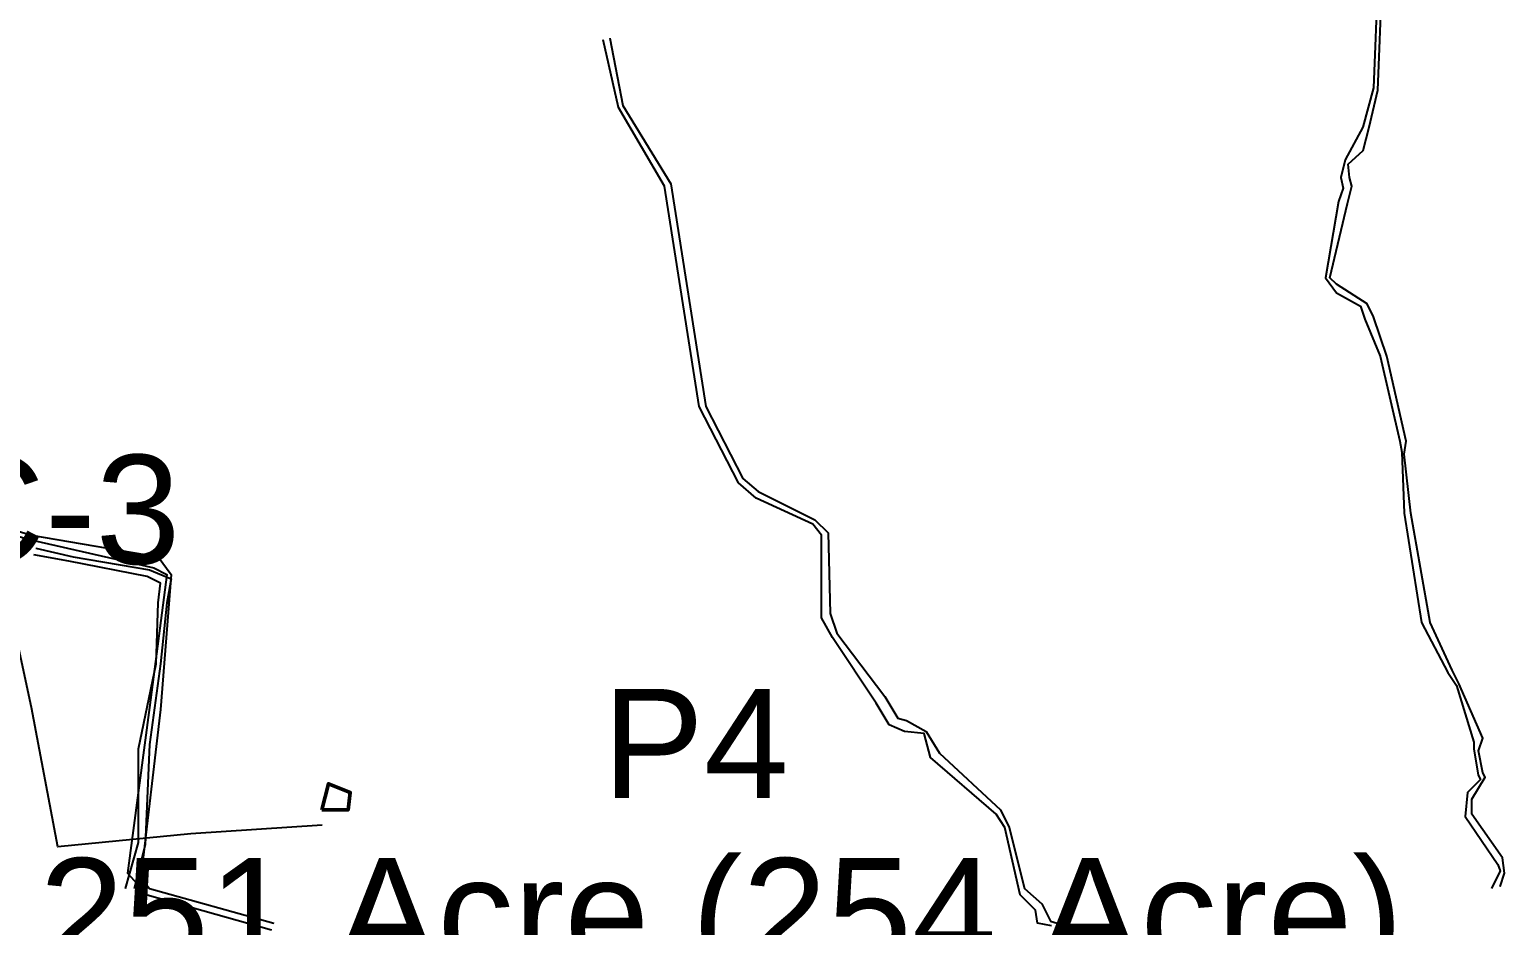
# Model space of a CAD drawing. Header units: metres. Extents: x 201400 to 215600, y 173235 to 1738400.
# Drawn here: x 206076 to 206752, y 1733623 to 1734034 of the extents above; entities that cross this region are included whole.
import ezdxf

# ---------------------------------------------------------------- set-up
doc = ezdxf.new("R2010")
doc.units = ezdxf.units.M
for name, color, linetype in [('11 KV POWER LINE', 1, 'Continuous'), ('hid', 7, 'Continuous'), ('Names', 1, 'Continuous')]:
    doc.layers.add(name, color=color, linetype=linetype)
doc.layers.add('250Acres', color=7, linetype='Continuous', lineweight=25)
doc.layers.add('STREAM', color=7, linetype='Continuous', lineweight=0, true_color=0x3dcfff)
doc.layers.add('WELL', color=7, linetype='Continuous', true_color=0x3dcfff)
doc.styles.get("Standard").update_dxf_attribs({"font": 'arial.ttf', "height": 50})
doc.linetypes.add('ZIGZAG', pattern='A,0.0001,-0.2,[131,ltypeshp.shx,S=0.2,R=0,X=-0.2,Y=0],-0.4,[131,ltypeshp.shx,S=0.2,R=180,X=0.2,Y=0],-0.2', length=0.8001)

msp = doc.modelspace()

# ---------------------------------------------------------------- linework, layer by layer
at = {"layer": '11 KV POWER LINE', "linetype": 'ZIGZAG', "ltscale": 25, "elevation": 304.39}
msp.add_lwpolyline([(206210.1, 1733668.98), (206150, 1733665), (206089, 1733659), (206077, 1733723), (206062, 1733792), (206051, 1733859), (206038, 1733919), (206033, 1733990), (206031, 1734081), (206038, 1734165), (206091, 1734180), (206157, 1734197), (206229, 1734212), (206301, 1734229), (206331, 1734264), (206365, 1734304), (206423, 1734349), (206470, 1734385), (206515, 1734420), (206550, 1734451)], dxfattribs=at)
msp.add_lwpolyline([(206210.1, 1733668.98), (206150, 1733665), (206089, 1733659), (206077, 1733723), (206062, 1733792), (206051, 1733859), (206038, 1733919), (206033, 1733990), (206031, 1734081), (206038, 1734165), (206091, 1734180), (206157, 1734197), (206229, 1734212), (206301, 1734229), (206331, 1734264), (206365, 1734304), (206423, 1734349), (206470, 1734385), (206515, 1734420), (206550, 1734451)], dxfattribs=at)
at = {"layer": 'hid', "color": 254, "linetype": 'ZIGZAG', "ltscale": 25, "elevation": 304.39}
msp.add_lwpolyline([(206210.1, 1733668.98), (206150, 1733665), (206089, 1733659), (206077, 1733723), (206062, 1733792), (206051, 1733859), (206038, 1733919), (206033, 1733990), (206031, 1734081), (206038, 1734165), (206091, 1734180), (206157, 1734197), (206229, 1734212), (206301, 1734229), (206331, 1734264), (206365, 1734304), (206423, 1734349), (206470, 1734385), (206515, 1734420), (206550, 1734451)], dxfattribs=at)
at = {"layer": 'STREAM'}
for points, elevation in [([(206694, 1734057), (206692, 1734007), (206687, 1733989), (206679, 1733974), (206677, 1733966), (206678, 1733961), (206676, 1733955), (206670, 1733920), (206675, 1733913), (206686, 1733907), (206688, 1733901), (206695, 1733884), (206704, 1733845), (206705, 1733840), (206706, 1733812), (206714, 1733762), (206726, 1733739), (206730, 1733733), (206738, 1733707), (206738, 1733704), (206740, 1733692), (206741, 1733690), (206735, 1733684), (206734, 1733673), (206749, 1733651), (206750, 1733648), (206746, 1733640)], 301.99), ([(206750, 1733640.9), (206752, 1733647), (206751.1, 1733654), (206737.04, 1733674.01), (206737, 1733681), (206743.09, 1733690.95), (206742, 1733693), (206740.02, 1733703.04), (206742.09, 1733708.97), (206731.1, 1733734), (206728, 1733740), (206718, 1733762), (206709, 1733812), (206706.05, 1733839.13), (206707, 1733845), (206698, 1733884), (206692, 1733902), (206689, 1733908), (206675, 1733917), (206672, 1733920), (206680, 1733954), (206682, 1733962), (206681, 1733966), (206680.3, 1733972), (206687.25, 1733978.37), (206689.94, 1733989.08), (206694, 1734006), (206696, 1734056)], 314.49), ([(206544.32, 1733622.81), (206538, 1733624), (206537, 1733630), (206530, 1733637), (206523, 1733668), (206519, 1733674), (206489, 1733700), (206486, 1733711), (206477.1, 1733711.99), (206470, 1733715), (206464, 1733725), (206444, 1733755), (206439, 1733764), (206439, 1733802), (206435, 1733807), (206409, 1733819), (206401, 1733826), (206383, 1733861), (206367, 1733962), (206346, 1733998), (206339, 1734029)], 312.57), ([(206342, 1734029.9), (206348, 1733999), (206370, 1733963), (206386, 1733860.99), (206403, 1733828), (206410, 1733822), (206436, 1733809), (206442.1, 1733803), (206443, 1733766), (206446, 1733757), (206468, 1733728), (206474, 1733718), (206478, 1733717), (206487, 1733712), (206493, 1733702), (206521, 1733676), (206525, 1733668), (206532, 1733640), (206540, 1733633), (206544, 1733625), (206547, 1733624), (206559, 1733623), (206575, 1733611)], 303.91), ([(206013, 1733821), (206077, 1733802), (206135, 1733792), (206141, 1733784), (206136, 1733722), (206127, 1733645), (206131, 1733640), (206188, 1733624)], 300.07), ([(206013, 1733818), (206076, 1733800), (206133, 1733787), (206139, 1733784), (206131, 1733723), (206121, 1733647), (206130, 1733637), (206187, 1733621)], 303.27), ([(206120, 1733640), (206126, 1733661), (206126, 1733704), (206134, 1733743), (206135, 1733771), (206136, 1733780), (206130, 1733783), (206094, 1733790), (206078.03, 1733793)], 301.42), ([(206079, 1733796), (206096, 1733792), (206131, 1733786), (206141, 1733782), (206139, 1733771), (206136, 1733743), (206131, 1733706), (206129, 1733660), (206124, 1733640)], 299.59)]:
    msp.add_lwpolyline(points, dxfattribs=dict(at, elevation=elevation))
at = {"layer": 'STREAM', "linetype": 'Continuous', "lineweight": 25}
for points, elevation in [([(206694, 1734057), (206692, 1734007), (206687, 1733989), (206679, 1733974), (206677, 1733966), (206678, 1733961), (206676, 1733955), (206670, 1733920), (206675, 1733913), (206686, 1733907), (206688, 1733901), (206695, 1733884), (206704, 1733845), (206705, 1733840), (206706, 1733812), (206714, 1733762), (206726, 1733739), (206730, 1733733), (206738, 1733707), (206738, 1733704), (206740, 1733692), (206741, 1733690), (206735, 1733684), (206734, 1733673), (206749, 1733651), (206750, 1733648), (206746, 1733640)], 301.99), ([(206694, 1734057), (206692, 1734007), (206687, 1733989), (206679, 1733974), (206677, 1733966), (206678, 1733961), (206676, 1733955), (206670, 1733920), (206675, 1733913), (206686, 1733907), (206688, 1733901), (206695, 1733884), (206704, 1733845), (206705, 1733840), (206706, 1733812), (206714, 1733762), (206726, 1733739), (206730, 1733733), (206738, 1733707), (206738, 1733704), (206740, 1733692), (206741, 1733690), (206735, 1733684), (206734, 1733673), (206749, 1733651), (206750, 1733648), (206746, 1733640)], 301.99), ([(206750, 1733640.9), (206752, 1733647), (206751.1, 1733654), (206737.04, 1733674.01), (206737, 1733681), (206743.09, 1733690.95), (206742, 1733693), (206740.02, 1733703.04), (206742.09, 1733708.97), (206731.1, 1733734), (206728, 1733740), (206718, 1733762), (206709, 1733812), (206706.05, 1733839.13), (206707, 1733845), (206698, 1733884), (206692, 1733902), (206689, 1733908), (206675, 1733917), (206672, 1733920), (206680, 1733954), (206682, 1733962), (206681, 1733966), (206680.3, 1733972), (206687.25, 1733978.37), (206689.94, 1733989.08), (206694, 1734006), (206696, 1734056)], 314.49), ([(206750, 1733640.9), (206752, 1733647), (206751.1, 1733654), (206737.04, 1733674.01), (206737, 1733681), (206743.09, 1733690.95), (206742, 1733693), (206740.02, 1733703.04), (206742.09, 1733708.97), (206731.1, 1733734), (206728, 1733740), (206718, 1733762), (206709, 1733812), (206706.05, 1733839.13), (206707, 1733845), (206698, 1733884), (206692, 1733902), (206689, 1733908), (206675, 1733917), (206672, 1733920), (206680, 1733954), (206682, 1733962), (206681, 1733966), (206680.3, 1733972), (206687.25, 1733978.37), (206689.94, 1733989.08), (206694, 1734006), (206696, 1734056)], 314.49), ([(206544.32, 1733622.81), (206538, 1733624), (206537, 1733630), (206530, 1733637), (206523, 1733668), (206519, 1733674), (206489, 1733700), (206486, 1733711), (206477.1, 1733711.99), (206470, 1733715), (206464, 1733725), (206444, 1733755), (206439, 1733764), (206439, 1733802), (206435, 1733807), (206409, 1733819), (206401, 1733826), (206383, 1733861), (206367, 1733962), (206346, 1733998), (206339, 1734029)], 312.57), ([(206544.32, 1733622.81), (206538, 1733624), (206537, 1733630), (206530, 1733637), (206523, 1733668), (206519, 1733674), (206489, 1733700), (206486, 1733711), (206477.1, 1733711.99), (206470, 1733715), (206464, 1733725), (206444, 1733755), (206439, 1733764), (206439, 1733802), (206435, 1733807), (206409, 1733819), (206401, 1733826), (206383, 1733861), (206367, 1733962), (206346, 1733998), (206339, 1734029)], 312.57), ([(206342, 1734029.9), (206348, 1733999), (206370, 1733963), (206386, 1733860.99), (206403, 1733828), (206410, 1733822), (206436, 1733809), (206442.1, 1733803), (206443, 1733766), (206446, 1733757), (206468, 1733728), (206474, 1733718), (206478, 1733717), (206487, 1733712), (206493, 1733702), (206521, 1733676), (206525, 1733668), (206532, 1733640), (206540, 1733633), (206544, 1733625), (206547, 1733624), (206559, 1733623), (206575, 1733611)], 303.91), ([(206342, 1734029.9), (206348, 1733999), (206370, 1733963), (206386, 1733860.99), (206403, 1733828), (206410, 1733822), (206436, 1733809), (206442.1, 1733803), (206443, 1733766), (206446, 1733757), (206468, 1733728), (206474, 1733718), (206478, 1733717), (206487, 1733712), (206493, 1733702), (206521, 1733676), (206525, 1733668), (206532, 1733640), (206540, 1733633), (206544, 1733625), (206547, 1733624), (206559, 1733623), (206575, 1733611)], 303.91), ([(206013, 1733821), (206077, 1733802), (206135, 1733792), (206141, 1733784), (206136, 1733722), (206127, 1733645), (206131, 1733640), (206188, 1733624)], 300.07), ([(206013, 1733821), (206077, 1733802), (206135, 1733792), (206141, 1733784), (206136, 1733722), (206127, 1733645), (206131, 1733640), (206188, 1733624)], 300.07), ([(206013, 1733818), (206076, 1733800), (206133, 1733787), (206139, 1733784), (206131, 1733723), (206121, 1733647), (206130, 1733637), (206187, 1733621)], 303.27), ([(206013, 1733818), (206076, 1733800), (206133, 1733787), (206139, 1733784), (206131, 1733723), (206121, 1733647), (206130, 1733637), (206187, 1733621)], 303.27), ([(206120, 1733640), (206126, 1733661), (206126, 1733704), (206134, 1733743), (206135, 1733771), (206136, 1733780), (206130, 1733783), (206094, 1733790), (206078.03, 1733793)], 301.42), ([(206120, 1733640), (206126, 1733661), (206126, 1733704), (206134, 1733743), (206135, 1733771), (206136, 1733780), (206130, 1733783), (206094, 1733790), (206078.03, 1733793)], 301.42), ([(206079, 1733796), (206096, 1733792), (206131, 1733786), (206141, 1733782), (206139, 1733771), (206136, 1733743), (206131, 1733706), (206129, 1733660), (206124, 1733640)], 299.59), ([(206079, 1733796), (206096, 1733792), (206131, 1733786), (206141, 1733782), (206139, 1733771), (206136, 1733743), (206131, 1733706), (206129, 1733660), (206124, 1733640)], 299.59)]:
    msp.add_lwpolyline(points, dxfattribs=dict(at, elevation=elevation))
at = {"layer": 'WELL', "linetype": 'Continuous', "elevation": 304.43}
msp.add_lwpolyline([(206210, 1733676), (206222, 1733676), (206223, 1733684), (206213, 1733688), (206210, 1733676)], dxfattribs=at)
at = {"layer": 'WELL', "linetype": 'Continuous', "lineweight": 50, "elevation": 304.43}
msp.add_lwpolyline([(206210, 1733676), (206222, 1733676), (206223, 1733684), (206213, 1733688), (206210, 1733676)], dxfattribs=at)
msp.add_lwpolyline([(206210, 1733676), (206222, 1733676), (206223, 1733684), (206213, 1733688), (206210, 1733676)], dxfattribs=at)

# ---------------------------------------------------------------- texts
at = {"layer": '250Acres', "linetype": 'Continuous', "lineweight": 40, "ltscale": 50}
for s, p in [('P4', (206338.55, 1733681.46)), ('251 Acre (254 Acre)', (206080.52, 1733603.9))]:
    msp.add_text(s, height=50, dxfattribs=at).set_placement(p)
at = {"layer": 'Names', "color": 7, "linetype": 'Continuous', "ltscale": 50}
msp.add_text('TPC-3', height=50, dxfattribs=at).set_placement((205943.4, 1733788.79))

doc.saveas('drawing.dxf')
